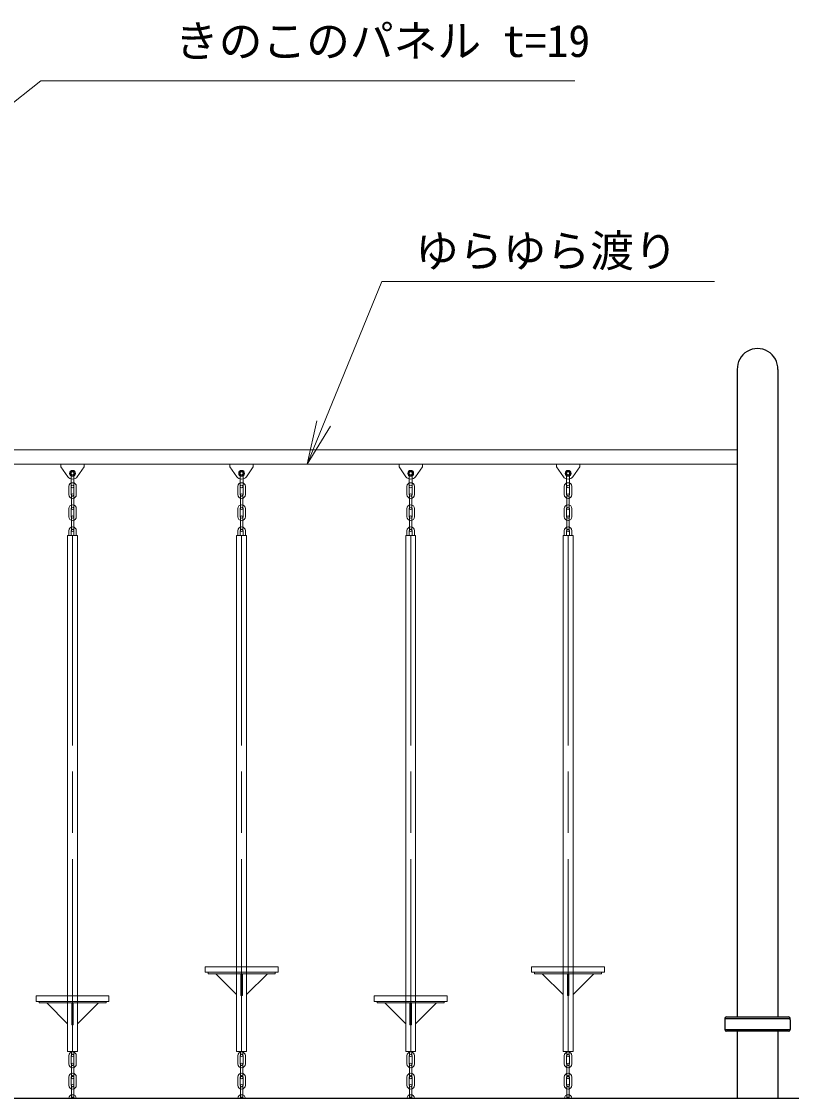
# Model space of a CAD drawing. Units: millimetres at full size, sheet at 1:60; details may follow other scales. Extents: x 900 to 24300, y 900 to 16920.
# Drawn here: x 15995 to 18637, y 3535 to 7228 of the extents above; entities that cross this region are included whole.
import ezdxf
from ezdxf.enums import TextEntityAlignment as Align

# ---------------------------------------------------------------- set-up
doc = ezdxf.new("R2010")
doc.units = ezdxf.units.MM
doc.header["$LTSCALE"] = 60
doc.linetypes.add('CHAIN', pattern=[18.5, 12, -1.5, 3.5, -1.5])
for name, color, linetype, lineweight in [('D-BMK', 2, 'CHAIN', 13), ('D-STR', 1, 'Continuous', 13), ('D-STR-1', 1, 'Continuous', 25), ('D-STR-HTXT', 7, 'Continuous', 13)]:
    doc.layers.add(name, color=color, linetype=linetype, lineweight=lineweight)
doc.styles.add('ＭＳ ゴシック', font='')
doc.styles.get('ＭＳ ゴシック').set_extended_font_data('MS Gothic')

# ---------------------------------------------------------------- blocks, each defined once
blk = doc.blocks.new('open_arrow')
at = {"color": 0, "linetype": 'Continuous', "lineweight": -2}
blk.add_lwpolyline([(7.5, 1.25), (0, 0), (7.5, -1.25)], dxfattribs=at)

msp = doc.modelspace()

# ---------------------------------------------------------------- linework, layer by layer
at = {"layer": 'D-BMK'}
for p, q in [((16170.32, 5465.79), (16170.32, 3696.08)), ((16750.32, 5465.79), (16750.32, 3696.08)), ((17330.32, 5465.79), (17330.32, 3696.08)), ((17870.32, 5465.79), (17870.32, 3696.08))]:
    msp.add_line(p, q, dxfattribs=at)
at = {"layer": 'D-STR'}
for p, q in [((15564.87, 5759.41), (18450.47, 5759.41)), ((15564.87, 5710.81), (18450.47, 5710.81)), ((16130.32, 5700.81), (16153.99, 5667.27)), ((16210.32, 5700.81), (16186.65, 5667.27)), ((16710.32, 5700.81), (16733.99, 5667.27)), ((16790.32, 5700.81), (16766.65, 5667.27)), ((17290.32, 5700.81), (17313.99, 5667.27)), ((17370.32, 5700.81), (17346.65, 5667.27)), ((17830.32, 5700.81), (17853.99, 5667.27)), ((17910.32, 5700.81), (17886.65, 5667.27)), ((16165.32, 5633.79), (16165.32, 5670.13)), ((16175.32, 5633.79), (16175.32, 5670.13)), ((16745.32, 5633.79), (16745.32, 5670.13)), ((16755.32, 5633.79), (16755.32, 5670.13)), ((17325.32, 5633.79), (17325.32, 5670.13)), ((17335.32, 5633.79), (17335.32, 5670.13)), ((17865.32, 5633.79), (17865.32, 5670.13)), ((17875.32, 5633.79), (17875.32, 5670.13)), ((16157.32, 5605.79), (16157.32, 5633.79)), ((16165.32, 5605.79), (16165.32, 5633.79)), ((16175.32, 5633.79), (16175.32, 5605.79)), ((16183.32, 5633.79), (16183.32, 5605.79)), ((16737.32, 5605.79), (16737.32, 5633.79)), ((16745.32, 5605.79), (16745.32, 5633.79)), ((16755.32, 5633.79), (16755.32, 5605.79)), ((16763.32, 5633.79), (16763.32, 5605.79)), ((17317.32, 5605.79), (17317.32, 5633.79)), ((17325.32, 5605.79), (17325.32, 5633.79)), ((17335.32, 5633.79), (17335.32, 5605.79)), ((17343.32, 5633.79), (17343.32, 5605.79)), ((17857.32, 5605.79), (17857.32, 5633.79)), ((17865.32, 5605.79), (17865.32, 5633.79)), ((17875.32, 5633.79), (17875.32, 5605.79)), ((17883.32, 5633.79), (17883.32, 5605.79)), ((16166.32, 5604.79), (16166.32, 5558.79)), ((16174.32, 5604.79), (16174.32, 5558.79)), ((16746.32, 5604.79), (16746.32, 5558.79)), ((16754.32, 5604.79), (16754.32, 5558.79)), ((17326.32, 5604.79), (17326.32, 5558.79)), ((17334.32, 5604.79), (17334.32, 5558.79)), ((17866.32, 5604.79), (17866.32, 5558.79)), ((17874.32, 5604.79), (17874.32, 5558.79)), ((16157.32, 5529.79), (16157.32, 5557.79)), ((16165.32, 5529.79), (16165.32, 5557.79)), ((16175.32, 5557.79), (16175.32, 5529.79)), ((16183.32, 5557.79), (16183.32, 5529.79)), ((16737.32, 5529.79), (16737.32, 5557.79)), ((16745.32, 5529.79), (16745.32, 5557.79)), ((16755.32, 5557.79), (16755.32, 5529.79)), ((16763.32, 5557.79), (16763.32, 5529.79)), ((17317.32, 5529.79), (17317.32, 5557.79)), ((17325.32, 5529.79), (17325.32, 5557.79)), ((17335.32, 5557.79), (17335.32, 5529.79)), ((17343.32, 5557.79), (17343.32, 5529.79)), ((17857.32, 5529.79), (17857.32, 5557.79)), ((17865.32, 5529.79), (17865.32, 5557.79)), ((17875.32, 5557.79), (17875.32, 5529.79)), ((17883.32, 5557.79), (17883.32, 5529.79)), ((16166.32, 5528.79), (16166.32, 5482.79)), ((16174.32, 5528.79), (16174.32, 5482.79)), ((16746.32, 5528.79), (16746.32, 5482.79)), ((16754.32, 5528.79), (16754.32, 5482.79)), ((17326.32, 5528.79), (17326.32, 5482.79)), ((17334.32, 5528.79), (17334.32, 5482.79)), ((17866.32, 5528.79), (17866.32, 5482.79)), ((17874.32, 5528.79), (17874.32, 5482.79)), ((16153.32, 5465.79), (16187.32, 5465.79)), ((16153.32, 5465.79), (16153.32, 3696.08)), ((16157.32, 5465.79), (16157.32, 5481.79)), ((16165.32, 5465.79), (16165.32, 5481.79)), ((16175.32, 5481.79), (16175.32, 5465.79)), ((16183.32, 5481.79), (16183.32, 5465.79)), ((16187.32, 5465.79), (16187.32, 3696.08)), ((16733.32, 5465.79), (16767.32, 5465.79)), ((16733.32, 5465.79), (16733.32, 3696.08)), ((16737.32, 5465.79), (16737.32, 5481.79)), ((16745.32, 5465.79), (16745.32, 5481.79)), ((16755.32, 5481.79), (16755.32, 5465.79)), ((16763.32, 5481.79), (16763.32, 5465.79)), ((16767.32, 5465.79), (16767.32, 3696.08)), ((17313.32, 5465.79), (17347.32, 5465.79)), ((17313.32, 5465.79), (17313.32, 3696.08)), ((17317.32, 5465.79), (17317.32, 5481.79)), ((17325.32, 5465.79), (17325.32, 5481.79)), ((17335.32, 5481.79), (17335.32, 5465.79)), ((17343.32, 5481.79), (17343.32, 5465.79)), ((17347.32, 5465.79), (17347.32, 3696.08)), ((17853.32, 5465.79), (17887.32, 5465.79)), ((17853.32, 5465.79), (17853.32, 3696.08)), ((17857.32, 5465.79), (17857.32, 5481.79)), ((17865.32, 5465.79), (17865.32, 5481.79)), ((17875.32, 5481.79), (17875.32, 5465.79)), ((17883.32, 5481.79), (17883.32, 5465.79)), ((17887.32, 5465.79), (17887.32, 3696.08)), ((16661.72, 3962.79), (16733.32, 3891.19)), ((16838.92, 3962.79), (16767.32, 3891.19)), ((17781.72, 3962.79), (17853.32, 3891.19)), ((17958.92, 3962.79), (17887.32, 3891.19)), ((16081.72, 3862.79), (16153.32, 3791.19)), ((16258.92, 3862.79), (16187.32, 3791.19)), ((17241.72, 3862.79), (17313.32, 3791.19)), ((17418.92, 3862.79), (17347.32, 3791.19)), ((16187.32, 3696.08), (16153.32, 3696.08)), ((16166.32, 3682.58), (16166.32, 3696.08)), ((16174.32, 3682.58), (16174.32, 3696.08)), ((16767.32, 3696.08), (16733.32, 3696.08)), ((16746.32, 3682.58), (16746.32, 3696.08)), ((16754.32, 3682.58), (16754.32, 3696.08)), ((17347.32, 3696.08), (17313.32, 3696.08)), ((17326.32, 3682.58), (17326.32, 3696.08)), ((17334.32, 3682.58), (17334.32, 3696.08)), ((17887.32, 3696.08), (17853.32, 3696.08)), ((17866.32, 3682.58), (17866.32, 3696.08)), ((17874.32, 3682.58), (17874.32, 3696.08)), ((16157.32, 3681.58), (16157.32, 3653.58)), ((16165.32, 3681.58), (16165.32, 3653.58)), ((16175.32, 3653.58), (16175.32, 3681.58)), ((16183.32, 3653.58), (16183.32, 3681.58)), ((16737.32, 3681.58), (16737.32, 3653.58)), ((16745.32, 3681.58), (16745.32, 3653.58)), ((16755.32, 3653.58), (16755.32, 3681.58)), ((16763.32, 3653.58), (16763.32, 3681.58)), ((17317.32, 3681.58), (17317.32, 3653.58)), ((17325.32, 3681.58), (17325.32, 3653.58)), ((17335.32, 3653.58), (17335.32, 3681.58)), ((17343.32, 3653.58), (17343.32, 3681.58)), ((17857.32, 3681.58), (17857.32, 3653.58)), ((17865.32, 3681.58), (17865.32, 3653.58)), ((17875.32, 3653.58), (17875.32, 3681.58)), ((17883.32, 3653.58), (17883.32, 3681.58)), ((16166.32, 3652.58), (16166.32, 3606.58)), ((16174.32, 3652.58), (16174.32, 3606.58)), ((16746.32, 3652.58), (16746.32, 3606.58)), ((16754.32, 3652.58), (16754.32, 3606.58)), ((17326.32, 3652.58), (17326.32, 3606.58)), ((17334.32, 3652.58), (17334.32, 3606.58)), ((17866.32, 3652.58), (17866.32, 3606.58)), ((17874.32, 3652.58), (17874.32, 3606.58)), ((16157.32, 3608.34), (16157.32, 3580.34)), ((16165.32, 3608.34), (16165.32, 3580.34)), ((16175.32, 3580.34), (16175.32, 3608.34)), ((16183.32, 3580.34), (16183.32, 3608.34)), ((16737.32, 3608.34), (16737.32, 3580.34)), ((16745.32, 3608.34), (16745.32, 3580.34)), ((16755.32, 3580.34), (16755.32, 3608.34)), ((16763.32, 3580.34), (16763.32, 3608.34)), ((17317.32, 3608.34), (17317.32, 3580.34)), ((17325.32, 3608.34), (17325.32, 3580.34)), ((17335.32, 3580.34), (17335.32, 3608.34)), ((17343.32, 3580.34), (17343.32, 3608.34)), ((17857.32, 3608.34), (17857.32, 3580.34)), ((17865.32, 3608.34), (17865.32, 3580.34)), ((17875.32, 3580.34), (17875.32, 3608.34)), ((17883.32, 3580.34), (17883.32, 3608.34)), ((16166.32, 3579.34), (16166.32, 3536.63)), ((16174.32, 3579.34), (16174.32, 3536.63)), ((16746.32, 3579.34), (16746.32, 3536.63)), ((16754.32, 3579.34), (16754.32, 3536.63)), ((17326.32, 3579.34), (17326.32, 3536.63)), ((17334.32, 3579.34), (17334.32, 3536.63)), ((17866.32, 3579.34), (17866.32, 3536.63)), ((17874.32, 3579.34), (17874.32, 3536.63))]:
    msp.add_line(p, q, dxfattribs=at)
for points in [[(16130.32, 5700.81), (16130.32, 5710.81), (16210.32, 5710.81), (16210.32, 5700.81)], [(16710.32, 5700.81), (16710.32, 5710.81), (16790.32, 5710.81), (16790.32, 5700.81)], [(17290.32, 5700.81), (17290.32, 5710.81), (17370.32, 5710.81), (17370.32, 5700.81)], [(17830.32, 5700.81), (17830.32, 5710.81), (17910.32, 5710.81), (17910.32, 5700.81)]]:
    msp.add_lwpolyline(points, dxfattribs=at)
for points in [[(16875.32, 3967.79), (16875.32, 3986.79), (16625.32, 3986.79), (16625.32, 3967.79)], [(16865.32, 3962.79), (16865.32, 3967.79), (16635.32, 3967.79), (16635.32, 3962.79)], [(16752.82, 3887.79), (16752.82, 3962.79), (16747.82, 3962.79), (16747.82, 3887.79)], [(17995.32, 3967.79), (17995.32, 3986.79), (17745.32, 3986.79), (17745.32, 3967.79)], [(17985.32, 3962.79), (17985.32, 3967.79), (17755.32, 3967.79), (17755.32, 3962.79)], [(17872.82, 3887.79), (17872.82, 3962.79), (17867.82, 3962.79), (17867.82, 3887.79)], [(16295.32, 3867.79), (16295.32, 3886.79), (16045.32, 3886.79), (16045.32, 3867.79)], [(17455.32, 3867.79), (17455.32, 3886.79), (17205.32, 3886.79), (17205.32, 3867.79)], [(16285.32, 3862.79), (16285.32, 3867.79), (16055.32, 3867.79), (16055.32, 3862.79)], [(16172.82, 3787.79), (16172.82, 3862.79), (16167.82, 3862.79), (16167.82, 3787.79)], [(17445.32, 3862.79), (17445.32, 3867.79), (17215.32, 3867.79), (17215.32, 3862.79)], [(17332.82, 3787.79), (17332.82, 3862.79), (17327.82, 3862.79), (17327.82, 3787.79)]]:
    msp.add_lwpolyline(points, close=True, dxfattribs=at)
for centre, radius in [((16170.32, 5678.79), 10), ((16750.32, 5678.79), 10), ((17330.32, 5678.79), 10), ((17870.32, 5678.79), 10), ((16170.32, 5678.79), 8), ((16170.32, 5678.79), 5), ((16750.32, 5678.79), 8), ((16750.32, 5678.79), 5), ((17330.32, 5678.79), 8), ((17330.32, 5678.79), 5), ((17870.32, 5678.79), 8), ((17870.32, 5678.79), 5), ((16170.32, 5633.79), 5), ((16750.32, 5633.79), 5), ((17330.32, 5633.79), 5), ((17870.32, 5633.79), 5), ((16170.32, 5604.79), 4), ((16750.32, 5604.79), 4), ((17330.32, 5604.79), 4), ((17870.32, 5604.79), 4), ((16170.32, 5558.79), 4), ((16750.32, 5558.79), 4), ((17330.32, 5558.79), 4), ((17870.32, 5558.79), 4), ((16170.32, 5528.79), 4), ((16750.32, 5528.79), 4), ((17330.32, 5528.79), 4), ((17870.32, 5528.79), 4), ((16170.32, 5482.79), 4), ((16750.32, 5482.79), 4), ((17330.32, 5482.79), 4), ((17870.32, 5482.79), 4), ((16170.32, 3682.58), 4), ((16170.32, 3652.58), 4), ((16750.32, 3682.58), 4), ((16750.32, 3652.58), 4), ((17330.32, 3682.58), 4), ((17330.32, 3652.58), 4), ((17870.32, 3682.58), 4), ((17870.32, 3652.58), 4), ((16170.32, 3606.58), 4), ((16170.32, 3579.34), 4), ((16750.32, 3606.58), 4), ((16750.32, 3579.34), 4), ((17330.32, 3606.58), 4), ((17330.32, 3579.34), 4), ((17870.32, 3606.58), 4), ((17870.32, 3579.34), 4)]:
    msp.add_circle(centre, radius, dxfattribs=at)
for centre, radius, start, end in [((16170.32, 5678.79), 19.99, 215.21277, 324.78723), ((16750.32, 5678.79), 19.99, 215.21277, 324.78723), ((17330.32, 5678.79), 19.99, 215.21277, 324.78723), ((17870.32, 5678.79), 19.99, 215.21277, 324.78723), ((16170.32, 5633.79), 13, 0, 180), ((16170.32, 5633.79), 5, 0, 180), ((16750.32, 5633.79), 13, 0, 180), ((16750.32, 5633.79), 5, 0, 180), ((17330.32, 5633.79), 13, 0, 180), ((17330.32, 5633.79), 5, 0, 180), ((17870.32, 5633.79), 13, 0, 180), ((17870.32, 5633.79), 5, 0, 180), ((16170.32, 5605.79), 13, 180, 0), ((16170.32, 5605.79), 5, 180, 0), ((16750.32, 5605.79), 13, 180, 0), ((16750.32, 5605.79), 5, 180, 0), ((17330.32, 5605.79), 13, 180, 0), ((17330.32, 5605.79), 5, 180, 0), ((17870.32, 5605.79), 13, 180, 0), ((17870.32, 5605.79), 5, 180, 0), ((16170.32, 5557.79), 13, 0, 180), ((16170.32, 5557.79), 5, 0, 180), ((16750.32, 5557.79), 13, 0, 180), ((16750.32, 5557.79), 5, 0, 180), ((17330.32, 5557.79), 13, 0, 180), ((17330.32, 5557.79), 5, 0, 180), ((17870.32, 5557.79), 13, 0, 180), ((17870.32, 5557.79), 5, 0, 180), ((16170.32, 5529.79), 13, 180, 0), ((16170.32, 5529.79), 5, 180, 0), ((16750.32, 5529.79), 13, 180, 0), ((16750.32, 5529.79), 5, 180, 0), ((17330.32, 5529.79), 13, 180, 0), ((17330.32, 5529.79), 5, 180, 0), ((17870.32, 5529.79), 13, 180, 0), ((17870.32, 5529.79), 5, 180, 0), ((16170.32, 5481.79), 13, 0, 180), ((16170.32, 5481.79), 5, 0, 180), ((16750.32, 5481.79), 13, 0, 180), ((16750.32, 5481.79), 5, 0, 180), ((17330.32, 5481.79), 13, 0, 180), ((17330.32, 5481.79), 5, 0, 180), ((17870.32, 5481.79), 13, 0, 180), ((17870.32, 5481.79), 5, 0, 180), ((16170.32, 3681.58), 13, 0, 180), ((16750.32, 3681.58), 13, 0, 180), ((17330.32, 3681.58), 13, 0, 180), ((17870.32, 3681.58), 13, 0, 180), ((16170.32, 3681.58), 5, 0, 180), ((16750.32, 3681.58), 5, 0, 180), ((17330.32, 3681.58), 5, 0, 180), ((17870.32, 3681.58), 5, 0, 180), ((16170.32, 3653.58), 13, 180, 0), ((16170.32, 3608.34), 13, 0, 180), ((16170.32, 3653.58), 5, 180, 0), ((16750.32, 3653.58), 13, 180, 0), ((16750.32, 3608.34), 13, 0, 180), ((16750.32, 3653.58), 5, 180, 0), ((17330.32, 3653.58), 13, 180, 0), ((17330.32, 3608.34), 13, 0, 180), ((17330.32, 3653.58), 5, 180, 0), ((17870.32, 3653.58), 13, 180, 0), ((17870.32, 3608.34), 13, 0, 180), ((17870.32, 3653.58), 5, 180, 0), ((16170.32, 3608.34), 5, 0, 180), ((16750.32, 3608.34), 5, 0, 180), ((17330.32, 3608.34), 5, 0, 180), ((17870.32, 3608.34), 5, 0, 180), ((16170.32, 3580.34), 13, 180, 0), ((16170.32, 3535.11), 13, 6.71399, 173.28601), ((16170.32, 3580.34), 5, 180, 0), ((16750.32, 3580.34), 13, 180, 0), ((16750.32, 3535.11), 13, 6.71399, 173.28601), ((16750.32, 3580.34), 5, 180, 0), ((17330.32, 3580.34), 13, 180, 0), ((17330.32, 3535.11), 13, 6.71399, 173.28601), ((17330.32, 3580.34), 5, 180, 0), ((17870.32, 3580.34), 13, 180, 0), ((17870.32, 3535.11), 13, 6.71399, 173.28601), ((17870.32, 3580.34), 5, 180, 0), ((16170.32, 3535.11), 5, 17.69648, 162.30352), ((16750.32, 3535.11), 5, 17.69648, 162.30352), ((17330.32, 3535.11), 5, 17.69648, 162.30352), ((17870.32, 3535.11), 5, 17.69648, 162.30352)]:
    msp.add_arc(centre, radius, start, end, dxfattribs=at)
at = {"layer": 'D-STR-1'}
for p, q in [((18450.47, 6035.11), (18450.47, 3814.82)), ((18590.17, 6035.11), (18590.17, 3814.82)), ((18407.91, 3809.46), (18632.81, 3809.46)), ((18407.94, 3808.82), (18407.94, 3771.39)), ((18413.7, 3814.82), (18626.69, 3814.82)), ((18632.69, 3804.65), (18632.69, 3808.82)), ((18632.69, 3804.65), (18632.69, 3771.39)), ((18407.91, 3771.39), (18632.81, 3771.39)), ((18626.69, 3765.39), (18413.91, 3765.39)), ((18450.47, 3765.39), (18450.47, 3535.11)), ((18590.17, 3765.39), (18590.17, 3535.11)), ((19066.53, 3535.11), (11787.07, 3535.11))]:
    msp.add_line(p, q, dxfattribs=at)
for centre, radius, start, end in [((18520.3, 6036.59), 69.85, 358.78185, 181.21815), ((18413.94, 3808.82), 6, 90, 180), ((18626.69, 3808.82), 6, 0, 90), ((18413.94, 3771.39), 6, 180, 270), ((18626.69, 3771.39), 6, 270, 0)]:
    msp.add_arc(centre, radius, start, end, dxfattribs=at)
at = {"layer": 'D-STR-HTXT'}
for points in [[(15172.41, 6320.34), (16061.39, 7024.55), (16081.39, 7024.55), (17893.39, 7024.55), (16987.39, 7024.55)], [(16974.94, 5710.81), (17230.91, 6336.54), (17250.91, 6336.54), (18372.01, 6336.54), (17811.46, 6336.54)]]:
    msp.add_lwpolyline(points, dxfattribs=at)

# ---------------------------------------------------------------- block references
at = {"layer": 'D-STR-HTXT', "xscale": 20, "yscale": 20, "rotation": 67.8}
msp.add_blockref('open_arrow', (16974.94, 5710.81), dxfattribs=at)

# ---------------------------------------------------------------- texts
at = {"layer": 'D-STR-HTXT', "style": 'ＭＳ ゴシック'}
for s, p in [('きのこのパネル t=19', (17946.08, 7161.57)), ('ゆらゆら渡り', (18246.22, 6441.73))]:
    msp.add_text(s, height=110, dxfattribs=at).set_placement(p, align=Align.MIDDLE_RIGHT)

doc.saveas('drawing.dxf')
